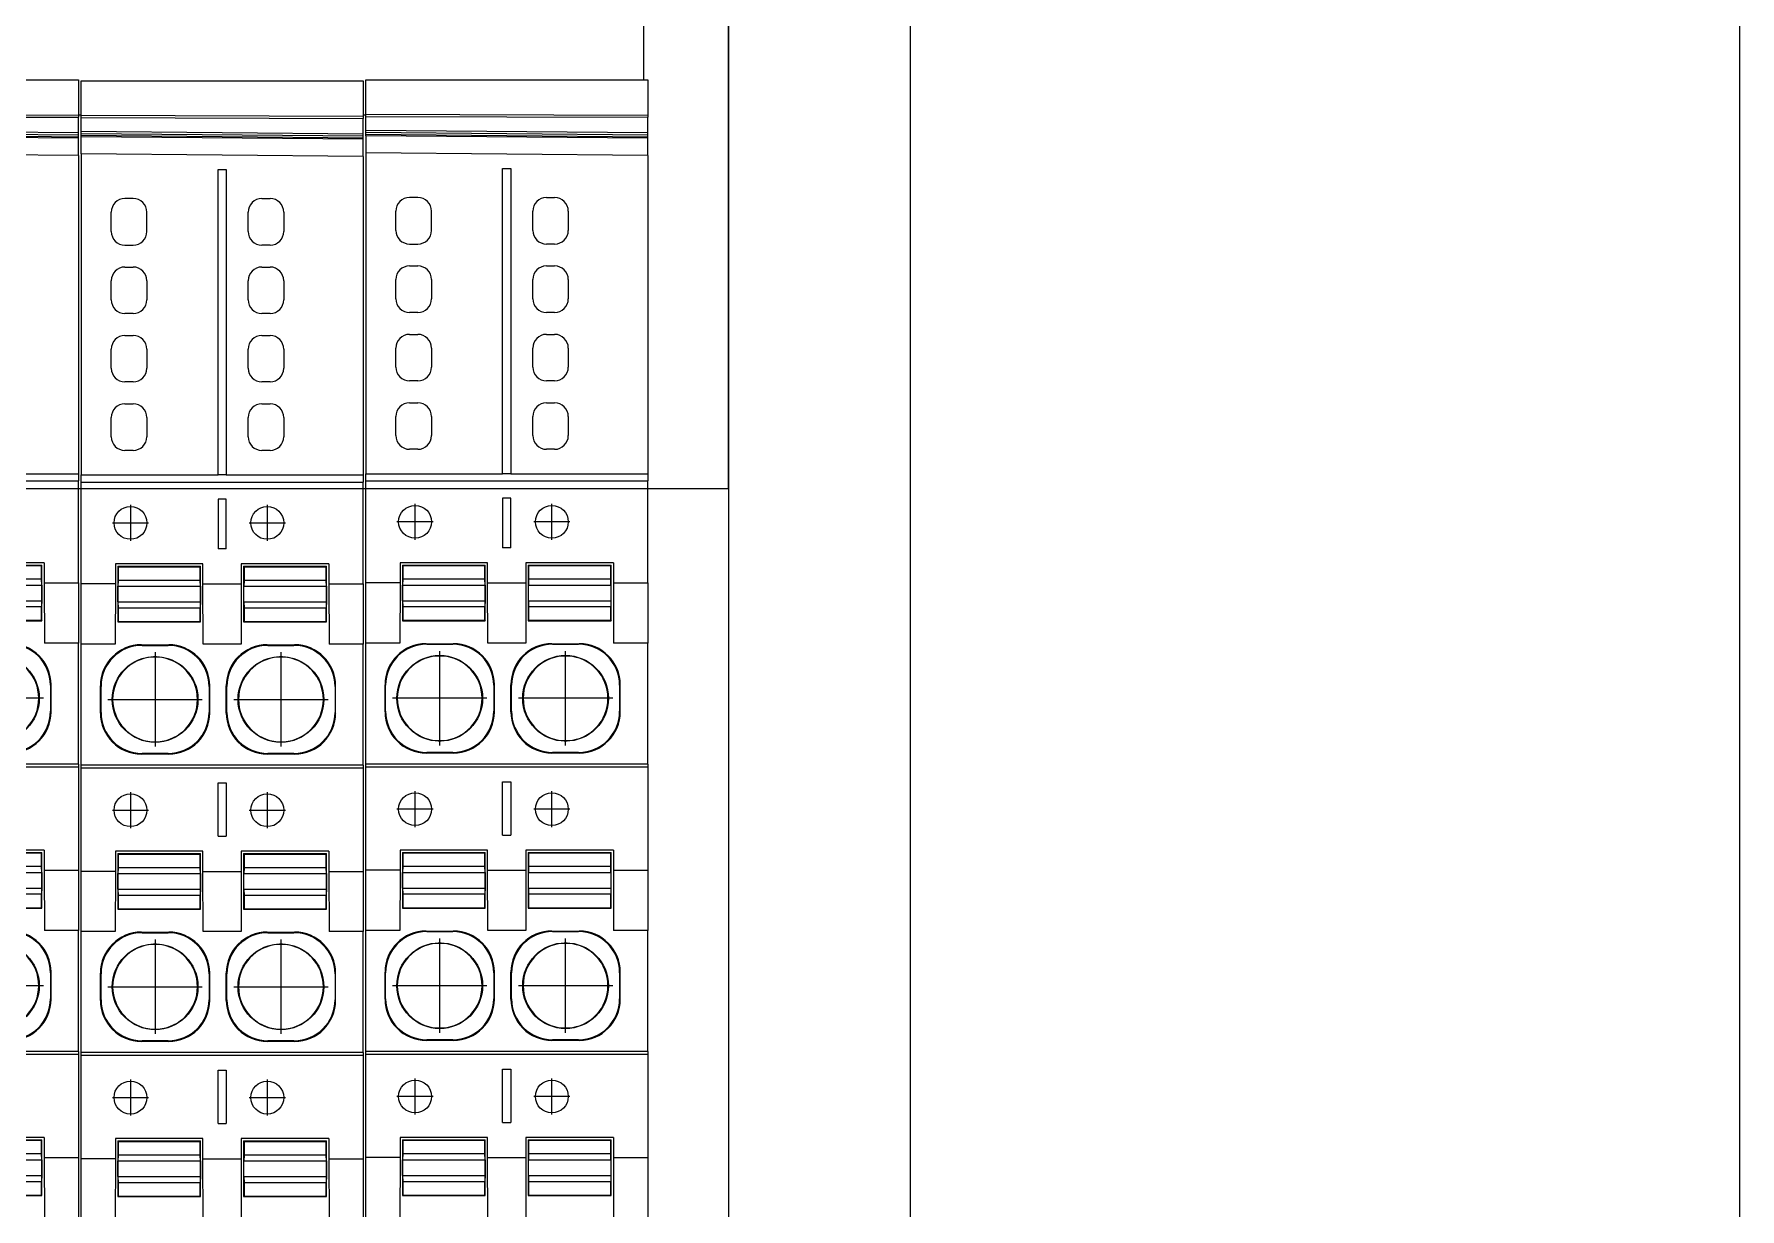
# Model space of a CAD drawing. Extents: x -2333 to 4564, y -5034 to 5704.
# Drawn here: x 3651.5 to 3873.6, y 2115.7 to 2268.6 of the extents above; entities that cross this region are included whole.
import ezdxf

# ---------------------------------------------------------------- set-up
doc = ezdxf.new("R2010")
doc.units = 0
doc.header["$LTSCALE"] = 10
doc.header["$MEASUREMENT"] = 0
doc.linetypes.add('DOT_CENTER', pattern=[14, 12, -1, 0, -1])
doc.layers.get('0').update_dxf_attribs({"linetype": 'CONTINUOUS'})
doc.layers.add('1', color=7, linetype='CONTINUOUS')
doc.layers.add('LEG', color=7, linetype='CONTINUOUS')

# ---------------------------------------------------------------- blocks, each defined once
blk = doc.blocks.new('FIBO-F-1KF__15', base_point=(-334.493, 151.883))
at = {"color": 7, "linetype": 'Continuous'}
for p, q in [((-333.934, 205.483), (-212.653, 205.483)), ((-279.107, 202.383), (-268.79, 202.383)), ((-267.493, 192.233), (-267.493, 192.133)), ((-267.493, 181.833), (-267.493, 181.733))]:
    blk.add_line(p, q, dxfattribs=at)
blk = doc.blocks.new('FIBO-P-SP-TWIN-____3__14', base_point=(-268.79, 192.233))
at = {"color": 7, "linetype": 'Continuous'}
for p, q in [((-268.79, 192.233), (-268.79, 202.533)), ((-268.79, 202.533), (-267.496, 202.533)), ((-267.532, 192.233), (-267.496, 202.533)), ((-267.496, 202.533), (-267.42, 202.533)), ((-266.849, 202.533), (-267.42, 202.533)), ((-266.849, 202.533), (-266.939, 192.233)), ((-266.782, 202.533), (-266.849, 202.533)), ((-266.701, 202.533), (-266.791, 192.233)), ((-266.701, 202.533), (-266.782, 202.533)), ((-266.659, 202.533), (-266.701, 202.533)), ((-266.029, 202.533), (-266.659, 202.533)), ((-266.029, 202.533), (-266.119, 192.233)), ((-266.029, 202.533), (-254.39, 202.533)), ((-254.39, 202.533), (-254.132, 202.533)), ((-254.39, 197.533), (-254.39, 202.533)), ((-250.407, 202.533), (-254.132, 202.533)), ((-254.132, 192.233), (-254.132, 202.533)), ((-250.407, 202.533), (-248.209, 202.533)), ((-250.407, 201.283), (-250.407, 202.533)), ((-243.79, 202.533), (-248.209, 202.533)), ((-248.209, 202.533), (-248.209, 201.29)), ((-243.79, 202.533), (-243.691, 202.533)), ((-243.79, 202.533), (-243.79, 192.233)), ((-243.691, 202.533), (-239.907, 202.533)), ((-243.691, 192.233), (-243.691, 202.533)), ((-239.907, 202.533), (-237.709, 202.533)), ((-239.907, 201.283), (-239.907, 202.533)), ((-237.709, 202.533), (-237.709, 201.29)), ((-233.29, 202.533), (-237.709, 202.533)), ((-233.29, 202.533), (-233.191, 202.533)), ((-233.29, 202.533), (-233.29, 192.233)), ((-233.191, 202.533), (-229.407, 202.533)), ((-233.191, 192.233), (-233.191, 202.533)), ((-229.407, 202.533), (-227.209, 202.533)), ((-229.407, 201.283), (-229.407, 202.533)), ((-245.692, 201.531), (-246.687, 201.531)), ((-246.665, 201.508), (-245.715, 201.508)), ((-235.192, 201.531), (-236.187, 201.531)), ((-236.165, 201.508), (-235.215, 201.508)), ((-251.14, 201.283), (-251.14, 198.083)), ((-251.14, 201.283), (-250.407, 201.283)), ((-251.04, 201.183), (-251.054, 201.198)), ((-251.054, 198.169), (-251.054, 201.198)), ((-249.025, 201.198), (-251.054, 201.198)), ((-251.04, 198.183), (-251.04, 201.183)), ((-250.54, 201.183), (-251.04, 201.183)), ((-250.327, 201.192), (-250.54, 201.183)), ((-250.54, 201.183), (-250.54, 198.183)), ((-250.407, 201.283), (-248.209, 201.29)), ((-250.327, 198.174), (-250.327, 201.192)), ((-250.327, 201.192), (-249.752, 201.192)), ((-249.752, 198.174), (-249.752, 201.192)), ((-249.752, 201.192), (-249.54, 201.183)), ((-249.54, 198.183), (-249.54, 201.183)), ((-249.04, 201.183), (-249.54, 201.183)), ((-249.04, 201.183), (-249.025, 201.198)), ((-249.04, 198.183), (-249.04, 201.183)), ((-249.025, 198.169), (-249.025, 201.198)), ((-240.64, 201.283), (-239.907, 201.283)), ((-240.64, 201.283), (-240.64, 198.083)), ((-238.525, 201.198), (-240.554, 201.198)), ((-240.554, 198.169), (-240.554, 201.198)), ((-240.54, 201.183), (-240.554, 201.198)), ((-240.54, 198.183), (-240.54, 201.183)), ((-240.04, 201.183), (-240.54, 201.183)), ((-239.827, 201.192), (-240.04, 201.183)), ((-240.04, 201.183), (-240.04, 198.183)), ((-239.907, 201.283), (-237.709, 201.29)), ((-239.827, 198.174), (-239.827, 201.192)), ((-239.827, 201.192), (-239.252, 201.192)), ((-239.252, 198.174), (-239.252, 201.192)), ((-239.252, 201.192), (-239.04, 201.183)), ((-239.04, 198.183), (-239.04, 201.183)), ((-238.54, 201.183), (-239.04, 201.183)), ((-238.54, 201.183), (-238.525, 201.198)), ((-238.54, 198.183), (-238.54, 201.183)), ((-238.525, 198.169), (-238.525, 201.198)), ((-230.14, 201.283), (-229.407, 201.283)), ((-230.14, 201.283), (-230.14, 198.083)), ((-230.054, 198.169), (-230.054, 201.198)), ((-228.025, 201.198), (-230.054, 201.198)), ((-230.04, 201.183), (-230.054, 201.198)), ((-230.04, 198.183), (-230.04, 201.183)), ((-229.54, 201.183), (-230.04, 201.183)), ((-229.327, 201.192), (-229.54, 201.183)), ((-229.54, 201.183), (-229.54, 198.183)), ((-229.407, 201.283), (-227.209, 201.29)), ((-229.327, 198.174), (-229.327, 201.192)), ((-229.327, 201.192), (-228.752, 201.192)), ((-228.752, 201.192), (-228.54, 201.183)), ((-228.752, 198.174), (-228.752, 201.192)), ((-228.54, 198.183), (-228.54, 201.183)), ((-228.04, 201.183), (-228.54, 201.183)), ((-228.04, 201.183), (-228.025, 201.198)), ((-228.04, 198.183), (-228.04, 201.183)), ((-228.025, 198.169), (-228.025, 201.198)), ((-263.99, 199.633), (-263.29, 199.633)), ((-261.49, 199.633), (-260.79, 199.633)), ((-258.99, 199.633), (-258.29, 199.633)), ((-256.49, 199.633), (-255.79, 199.633)), ((-248.187, 199.035), (-248.187, 200.031)), ((-248.165, 199.058), (-248.165, 200.008)), ((-247.736, 199.643), (-247.736, 199.423)), ((-244.644, 199.423), (-244.644, 199.643)), ((-244.215, 200.008), (-244.215, 199.058)), ((-244.192, 200.031), (-244.192, 199.035)), ((-237.687, 199.035), (-237.687, 200.031)), ((-237.665, 199.058), (-237.665, 200.008)), ((-237.236, 199.643), (-237.236, 199.423)), ((-234.144, 199.423), (-234.144, 199.643)), ((-233.715, 200.008), (-233.715, 199.058)), ((-233.692, 200.031), (-233.692, 199.035)), ((-264.49, 198.833), (-264.49, 199.133)), ((-262.79, 199.133), (-262.79, 198.833)), ((-261.99, 198.833), (-261.99, 199.133)), ((-260.29, 199.133), (-260.29, 198.833)), ((-259.49, 198.833), (-259.49, 199.133)), ((-257.79, 199.133), (-257.79, 198.833)), ((-256.99, 198.833), (-256.99, 199.133)), ((-255.29, 199.133), (-255.29, 198.833)), ((-263.29, 198.333), (-263.99, 198.333)), ((-260.79, 198.333), (-261.49, 198.333)), ((-258.29, 198.333), (-258.99, 198.333)), ((-255.79, 198.333), (-256.49, 198.333)), ((-251.14, 198.083), (-250.407, 198.083)), ((-251.054, 198.169), (-251.04, 198.183)), ((-251.054, 198.169), (-249.025, 198.169)), ((-251.04, 198.183), (-250.54, 198.183)), ((-250.54, 198.183), (-250.327, 198.174)), ((-250.407, 196.683), (-250.407, 198.083)), ((-250.407, 198.083), (-248.209, 198.076)), ((-249.752, 198.174), (-250.327, 198.174)), ((-249.752, 198.174), (-249.54, 198.183)), ((-249.54, 198.183), (-249.04, 198.183)), ((-249.04, 198.183), (-249.025, 198.169)), ((-248.209, 198.076), (-248.209, 196.69)), ((-240.64, 198.083), (-239.907, 198.083)), ((-240.554, 198.169), (-240.54, 198.183)), ((-240.554, 198.169), (-238.525, 198.169)), ((-240.54, 198.183), (-240.04, 198.183)), ((-240.04, 198.183), (-239.827, 198.174)), ((-239.907, 196.683), (-239.907, 198.083)), ((-239.907, 198.083), (-237.709, 198.076)), ((-239.252, 198.174), (-239.827, 198.174)), ((-239.252, 198.174), (-239.04, 198.183)), ((-239.04, 198.183), (-238.54, 198.183)), ((-238.54, 198.183), (-238.525, 198.169)), ((-237.709, 198.076), (-237.709, 196.69)), ((-230.14, 198.083), (-229.407, 198.083)), ((-230.054, 198.169), (-230.04, 198.183)), ((-230.054, 198.169), (-228.025, 198.169)), ((-230.04, 198.183), (-229.54, 198.183)), ((-229.54, 198.183), (-229.327, 198.174)), ((-229.407, 196.683), (-229.407, 198.083)), ((-229.407, 198.083), (-227.209, 198.076)), ((-228.752, 198.174), (-229.327, 198.174)), ((-228.752, 198.174), (-228.54, 198.183)), ((-228.54, 198.183), (-228.04, 198.183)), ((-228.04, 198.183), (-228.025, 198.169)), ((-265.547, 197.233), (-265.547, 197.533)), ((-265.547, 197.533), (-254.39, 197.533)), ((-254.39, 197.233), (-265.547, 197.233)), ((-254.39, 197.533), (-254.39, 197.233)), ((-254.39, 192.233), (-254.39, 197.233)), ((-253.51, 197.533), (-253.51, 197.233)), ((-251.69, 197.533), (-253.51, 197.533)), ((-253.51, 197.233), (-251.69, 197.233)), ((-251.69, 197.533), (-251.69, 197.233)), ((-245.692, 197.535), (-246.687, 197.535)), ((-245.715, 197.558), (-246.665, 197.558)), ((-243.14, 197.233), (-243.14, 197.533)), ((-243.14, 197.533), (-241.19, 197.533)), ((-241.19, 197.233), (-243.14, 197.233)), ((-241.19, 197.233), (-241.19, 197.533)), ((-235.192, 197.535), (-236.187, 197.535)), ((-235.215, 197.558), (-236.165, 197.558)), ((-232.64, 197.533), (-230.69, 197.533)), ((-232.64, 197.233), (-232.64, 197.533)), ((-230.69, 197.233), (-232.64, 197.233)), ((-230.69, 197.233), (-230.69, 197.533)), ((-250.407, 196.683), (-251.14, 196.683)), ((-251.14, 196.683), (-251.14, 193.483)), ((-249.025, 196.598), (-251.054, 196.598)), ((-251.04, 196.583), (-251.054, 196.598)), ((-251.054, 193.569), (-251.054, 196.598)), ((-250.54, 196.583), (-251.04, 196.583)), ((-251.04, 193.583), (-251.04, 196.583)), ((-250.327, 196.592), (-250.54, 196.583)), ((-250.54, 196.583), (-250.54, 193.583)), ((-248.209, 196.69), (-250.407, 196.683)), ((-250.327, 193.574), (-250.327, 196.592)), ((-250.327, 196.592), (-249.752, 196.592)), ((-249.752, 193.574), (-249.752, 196.592)), ((-249.752, 196.592), (-249.54, 196.583)), ((-249.54, 193.583), (-249.54, 196.583)), ((-249.04, 196.583), (-249.54, 196.583)), ((-249.04, 196.583), (-249.025, 196.598)), ((-249.04, 193.583), (-249.04, 196.583)), ((-249.025, 193.569), (-249.025, 196.598)), ((-245.692, 196.931), (-246.687, 196.931)), ((-246.665, 196.908), (-245.715, 196.908)), ((-239.907, 196.683), (-240.64, 196.683)), ((-240.64, 196.683), (-240.64, 193.483)), ((-240.554, 193.569), (-240.554, 196.598)), ((-240.54, 196.583), (-240.554, 196.598)), ((-238.525, 196.598), (-240.554, 196.598)), ((-240.04, 196.583), (-240.54, 196.583)), ((-240.54, 193.583), (-240.54, 196.583)), ((-239.827, 196.592), (-240.04, 196.583)), ((-240.04, 196.583), (-240.04, 193.583)), ((-237.709, 196.69), (-239.907, 196.683)), ((-239.827, 196.592), (-239.252, 196.592)), ((-239.827, 193.574), (-239.827, 196.592)), ((-239.252, 196.592), (-239.04, 196.583)), ((-239.252, 193.574), (-239.252, 196.592)), ((-239.04, 193.583), (-239.04, 196.583)), ((-238.54, 196.583), (-239.04, 196.583)), ((-238.54, 196.583), (-238.525, 196.598)), ((-238.54, 193.583), (-238.54, 196.583)), ((-238.525, 193.569), (-238.525, 196.598)), ((-235.192, 196.931), (-236.187, 196.931)), ((-236.165, 196.908), (-235.215, 196.908)), ((-229.407, 196.683), (-230.14, 196.683)), ((-230.14, 196.683), (-230.14, 193.483)), ((-230.054, 193.569), (-230.054, 196.598)), ((-230.04, 196.583), (-230.054, 196.598)), ((-228.025, 196.598), (-230.054, 196.598)), ((-229.54, 196.583), (-230.04, 196.583)), ((-230.04, 193.583), (-230.04, 196.583)), ((-229.327, 196.592), (-229.54, 196.583)), ((-229.54, 196.583), (-229.54, 193.583)), ((-227.209, 196.69), (-229.407, 196.683)), ((-229.327, 193.574), (-229.327, 196.592)), ((-229.327, 196.592), (-228.752, 196.592)), ((-228.752, 193.574), (-228.752, 196.592)), ((-228.752, 196.592), (-228.54, 196.583)), ((-228.54, 193.583), (-228.54, 196.583)), ((-228.04, 196.583), (-228.54, 196.583)), ((-228.04, 196.583), (-228.025, 196.598)), ((-228.04, 193.583), (-228.04, 196.583)), ((-228.025, 193.569), (-228.025, 196.598)), ((-248.187, 194.435), (-248.187, 195.431)), ((-248.165, 194.458), (-248.165, 195.408)), ((-244.215, 195.408), (-244.215, 194.458)), ((-244.192, 195.431), (-244.192, 194.435)), ((-237.687, 194.435), (-237.687, 195.431)), ((-237.665, 194.458), (-237.665, 195.408)), ((-233.715, 195.408), (-233.715, 194.458)), ((-233.692, 195.431), (-233.692, 194.435)), ((-263.29, 194.633), (-263.99, 194.633)), ((-261.49, 194.633), (-260.79, 194.633)), ((-258.99, 194.633), (-258.29, 194.633)), ((-256.49, 194.633), (-255.79, 194.633)), ((-247.736, 195.043), (-247.736, 194.823)), ((-244.644, 194.823), (-244.644, 195.043)), ((-237.236, 195.043), (-237.236, 194.823)), ((-234.144, 194.823), (-234.144, 195.043)), ((-264.49, 194.133), (-264.49, 193.833)), ((-262.79, 193.833), (-262.79, 194.133)), ((-261.99, 193.833), (-261.99, 194.133)), ((-260.29, 194.133), (-260.29, 193.833)), ((-259.49, 193.833), (-259.49, 194.133)), ((-257.79, 194.133), (-257.79, 193.833)), ((-256.99, 193.833), (-256.99, 194.133)), ((-255.29, 194.133), (-255.29, 193.833)), ((-263.29, 193.333), (-263.99, 193.333)), ((-260.79, 193.333), (-261.49, 193.333)), ((-258.29, 193.333), (-258.99, 193.333)), ((-255.79, 193.333), (-256.49, 193.333)), ((-251.14, 193.483), (-250.407, 193.483)), ((-251.054, 193.569), (-251.04, 193.583)), ((-251.054, 193.569), (-249.025, 193.569)), ((-251.04, 193.583), (-250.54, 193.583)), ((-250.54, 193.583), (-250.327, 193.574)), ((-250.407, 193.483), (-248.209, 193.476)), ((-250.407, 193.483), (-250.407, 192.233)), ((-249.752, 193.574), (-250.327, 193.574)), ((-249.752, 193.574), (-249.54, 193.583)), ((-249.54, 193.583), (-249.04, 193.583)), ((-249.04, 193.583), (-249.025, 193.569)), ((-248.209, 193.476), (-248.209, 192.233)), ((-240.64, 193.483), (-239.907, 193.483)), ((-240.554, 193.569), (-240.54, 193.583)), ((-240.554, 193.569), (-238.525, 193.569)), ((-240.54, 193.583), (-240.04, 193.583)), ((-240.04, 193.583), (-239.827, 193.574)), ((-239.907, 193.483), (-239.907, 192.233)), ((-239.907, 193.483), (-237.709, 193.476)), ((-239.252, 193.574), (-239.827, 193.574)), ((-239.252, 193.574), (-239.04, 193.583)), ((-239.04, 193.583), (-238.54, 193.583)), ((-238.54, 193.583), (-238.525, 193.569)), ((-237.709, 193.476), (-237.709, 192.233)), ((-230.14, 193.483), (-229.407, 193.483)), ((-230.054, 193.569), (-230.04, 193.583)), ((-230.054, 193.569), (-228.025, 193.569)), ((-230.04, 193.583), (-229.54, 193.583)), ((-229.54, 193.583), (-229.327, 193.574)), ((-229.407, 193.483), (-229.407, 192.233)), ((-229.407, 193.483), (-227.209, 193.476)), ((-228.752, 193.574), (-229.327, 193.574)), ((-228.752, 193.574), (-228.54, 193.583)), ((-228.54, 193.583), (-228.04, 193.583)), ((-228.04, 193.583), (-228.025, 193.569)), ((-245.692, 192.935), (-246.687, 192.935)), ((-245.715, 192.958), (-246.665, 192.958)), ((-235.192, 192.935), (-236.187, 192.935)), ((-235.215, 192.958), (-236.165, 192.958)), ((-267.532, 192.233), (-268.79, 192.233)), ((-267.455, 192.233), (-267.532, 192.233)), ((-266.939, 192.233), (-267.455, 192.233)), ((-266.872, 192.233), (-266.939, 192.233)), ((-266.791, 192.233), (-266.872, 192.233)), ((-266.749, 192.233), (-266.791, 192.233)), ((-266.749, 192.233), (-266.119, 192.233)), ((-266.119, 192.233), (-254.39, 192.233)), ((-254.132, 192.233), (-254.39, 192.233)), ((-250.407, 192.233), (-254.132, 192.233)), ((-248.209, 192.233), (-250.407, 192.233)), ((-243.79, 192.233), (-248.209, 192.233)), ((-243.691, 192.233), (-243.79, 192.233)), ((-239.907, 192.233), (-243.691, 192.233)), ((-237.709, 192.233), (-239.907, 192.233)), ((-233.29, 192.233), (-237.709, 192.233)), ((-233.191, 192.233), (-233.29, 192.233)), ((-229.407, 192.233), (-233.191, 192.233)), ((-227.209, 192.233), (-229.407, 192.233))]:
    blk.add_line(p, q, dxfattribs=at)
at = {"color": 2, "linetype": 'Continuous'}
for p, q in [((-267.455, 192.233), (-267.42, 202.533)), ((-266.872, 192.233), (-266.782, 202.533)), ((-266.659, 202.533), (-266.749, 192.233)), ((-246.665, 201.508), (-246.687, 201.531)), ((-245.715, 201.508), (-245.692, 201.531)), ((-236.165, 201.508), (-236.187, 201.531)), ((-235.192, 201.531), (-235.215, 201.508)), ((-248.165, 200.008), (-248.187, 200.031)), ((-244.215, 200.008), (-244.192, 200.031)), ((-237.665, 200.008), (-237.687, 200.031)), ((-233.692, 200.031), (-233.715, 200.008)), ((-248.165, 199.058), (-248.187, 199.035)), ((-244.215, 199.058), (-244.192, 199.035)), ((-237.665, 199.058), (-237.687, 199.035)), ((-233.715, 199.058), (-233.692, 199.035)), ((-246.665, 197.558), (-246.687, 197.535)), ((-245.715, 197.558), (-245.692, 197.535)), ((-236.165, 197.558), (-236.187, 197.535)), ((-235.215, 197.558), (-235.192, 197.535)), ((-246.665, 196.908), (-246.687, 196.931)), ((-245.715, 196.908), (-245.692, 196.931)), ((-236.165, 196.908), (-236.187, 196.931)), ((-235.192, 196.931), (-235.215, 196.908)), ((-248.165, 195.408), (-248.187, 195.431)), ((-244.215, 195.408), (-244.192, 195.431)), ((-237.665, 195.408), (-237.687, 195.431)), ((-233.692, 195.431), (-233.715, 195.408)), ((-248.165, 194.458), (-248.187, 194.435)), ((-244.215, 194.458), (-244.192, 194.435)), ((-237.687, 194.435), (-237.665, 194.458)), ((-233.715, 194.458), (-233.692, 194.435)), ((-246.665, 192.958), (-246.687, 192.935)), ((-245.715, 192.958), (-245.692, 192.935)), ((-236.187, 192.935), (-236.165, 192.958)), ((-235.215, 192.958), (-235.192, 192.935))]:
    blk.add_line(p, q, dxfattribs=at)
at = {"color": 7, "linetype": 'Continuous'}
for centre, radius in [((-246.19, 199.533), 1.567), ((-235.69, 199.533), 1.567), ((-252.64, 199.033), 0.6), ((-242.14, 199.033), 0.6), ((-231.64, 199.033), 0.6), ((-246.19, 194.933), 1.567), ((-235.69, 194.933), 1.567), ((-252.64, 194.033), 0.6), ((-242.14, 194.033), 0.6), ((-231.64, 194.033), 0.6)]:
    blk.add_circle(centre, radius, dxfattribs=at)
for centre, radius, start, end in [((-246.687, 200.031), 1.5, 90, 180), ((-246.665, 200.008), 1.5, 90, 180), ((-245.715, 200.008), 1.5, 0, 90), ((-245.692, 200.031), 1.5, 0, 90), ((-236.187, 200.031), 1.5, 90, 180), ((-236.165, 200.008), 1.5, 90, 180), ((-235.215, 200.008), 1.5, 0, 90), ((-235.192, 200.031), 1.5, 0, 90), ((-246.19, 199.533), 1.55, 4.06936, 175.93064), ((-235.69, 199.533), 1.55, 4.06936, 175.93064), ((-263.99, 199.133), 0.5, 90, 180), ((-263.29, 199.133), 0.5, 0, 90), ((-261.49, 199.133), 0.5, 90, 180), ((-260.79, 199.133), 0.5, 0, 90), ((-258.99, 199.133), 0.5, 90, 180), ((-258.29, 199.133), 0.5, 0, 90), ((-256.49, 199.133), 0.5, 90, 180), ((-255.79, 199.133), 0.5, 0, 90), ((-246.218, 199.533), 1.522, 175.85454, 184.14546), ((-246.161, 199.533), 1.522, 355.85454, 4.14546), ((-235.718, 199.533), 1.522, 175.85454, 184.14546), ((-235.661, 199.533), 1.522, 355.85454, 4.14546), ((-263.99, 198.833), 0.5, 180, 270), ((-263.29, 198.833), 0.5, 270, 0), ((-261.49, 198.833), 0.5, 180, 270), ((-260.79, 198.833), 0.5, 270, 0), ((-258.99, 198.833), 0.5, 180, 270), ((-258.29, 198.833), 0.5, 270, 0), ((-256.49, 198.833), 0.5, 180, 270), ((-255.79, 198.833), 0.5, 270, 0), ((-246.687, 199.035), 1.5, 180, 270), ((-246.665, 199.058), 1.5, 180, 270), ((-246.19, 199.533), 1.55, 184.06936, 355.93064), ((-245.715, 199.058), 1.5, 270, 0), ((-245.692, 199.035), 1.5, 270, 0), ((-236.187, 199.035), 1.5, 180, 270), ((-236.165, 199.058), 1.5, 180, 270), ((-235.69, 199.533), 1.55, 184.06936, 355.93064), ((-235.215, 199.058), 1.5, 270, 0), ((-235.192, 199.035), 1.5, 270, 0), ((-246.687, 195.431), 1.5, 90, 180), ((-246.665, 195.408), 1.5, 90, 180), ((-246.19, 194.933), 1.55, 4.06936, 175.93064), ((-245.715, 195.408), 1.5, 0, 90), ((-245.692, 195.431), 1.5, 0, 90), ((-236.187, 195.431), 1.5, 90, 180), ((-236.165, 195.408), 1.5, 90, 180), ((-235.69, 194.933), 1.55, 4.06936, 175.93064), ((-235.215, 195.408), 1.5, 0, 90), ((-235.192, 195.431), 1.5, 0, 90), ((-263.99, 194.133), 0.5, 90, 180), ((-263.29, 194.133), 0.5, 0, 90), ((-261.49, 194.133), 0.5, 90, 180), ((-260.79, 194.133), 0.5, 0, 90), ((-258.99, 194.133), 0.5, 90, 180), ((-258.29, 194.133), 0.5, 0, 90), ((-256.49, 194.133), 0.5, 90, 180), ((-255.79, 194.133), 0.5, 0, 90), ((-246.218, 194.933), 1.522, 175.85454, 184.14546), ((-246.19, 194.933), 1.55, 184.06936, 355.93064), ((-246.161, 194.933), 1.522, 355.85454, 4.14546), ((-235.718, 194.933), 1.522, 175.85454, 184.14546), ((-235.69, 194.933), 1.55, 184.06936, 355.93064), ((-235.661, 194.933), 1.522, 355.85454, 4.14546), ((-246.687, 194.435), 1.5, 180, 270), ((-246.665, 194.458), 1.5, 180, 270), ((-245.715, 194.458), 1.5, 270, 0), ((-245.692, 194.435), 1.5, 270, 0), ((-236.187, 194.435), 1.5, 180, 270), ((-236.165, 194.458), 1.5, 180, 270), ((-235.215, 194.458), 1.5, 270, 0), ((-235.192, 194.435), 1.5, 270, 0), ((-263.99, 193.833), 0.5, 180, 270), ((-263.29, 193.833), 0.5, 270, 0), ((-261.49, 193.833), 0.5, 180, 270), ((-260.79, 193.833), 0.5, 270, 0), ((-258.99, 193.833), 0.5, 180, 270), ((-258.29, 193.833), 0.5, 270, 0), ((-256.49, 193.833), 0.5, 180, 270), ((-255.79, 193.833), 0.5, 270, 0)]:
    blk.add_arc(centre, radius, start, end, dxfattribs=at)
at = {"layer": '1', "color": 2, "linetype": 'DOT_CENTER'}
for p, q in [((-246.19, 201.257), (-246.19, 197.809)), ((-235.69, 201.257), (-235.69, 197.809)), ((-252.64, 199.693), (-252.64, 198.373)), ((-244.466, 199.533), (-247.913, 199.533)), ((-242.14, 199.693), (-242.14, 198.373)), ((-233.966, 199.533), (-237.413, 199.533)), ((-231.64, 199.693), (-231.64, 198.373)), ((-251.98, 199.033), (-253.3, 199.033)), ((-241.48, 199.033), (-242.8, 199.033)), ((-230.98, 199.033), (-232.3, 199.033)), ((-246.19, 196.657), (-246.19, 193.209)), ((-235.69, 196.657), (-235.69, 193.209)), ((-252.64, 194.693), (-252.64, 193.373)), ((-244.466, 194.933), (-247.913, 194.933)), ((-242.14, 194.693), (-242.14, 193.373)), ((-233.966, 194.933), (-237.413, 194.933)), ((-231.64, 194.693), (-231.64, 193.373)), ((-251.98, 194.033), (-253.3, 194.033)), ((-241.48, 194.033), (-242.8, 194.033)), ((-230.98, 194.033), (-232.3, 194.033))]:
    blk.add_line(p, q, dxfattribs=at)
blk = doc.blocks.new('FIBO-P-SP-TWIN-____2__13', base_point=(87.283, 1619.943))
at = {"color": 7, "linetype": 'Continuous'}
for p, q in [((106.172, 1630.243), (108.37, 1630.243)), ((108.37, 1630.243), (112.155, 1630.243)), ((108.37, 1628.993), (108.37, 1630.243)), ((112.155, 1630.243), (112.155, 1619.943)), ((112.155, 1630.243), (112.253, 1630.243)), ((112.253, 1619.943), (112.253, 1630.243)), ((112.253, 1630.243), (116.672, 1630.243)), ((116.672, 1630.243), (118.87, 1630.243)), ((116.672, 1629), (116.672, 1630.243)), ((118.87, 1630.243), (122.655, 1630.243)), ((118.87, 1628.993), (118.87, 1630.243)), ((122.655, 1630.243), (122.753, 1630.243)), ((122.655, 1630.243), (122.655, 1619.943)), ((122.753, 1619.943), (122.753, 1630.243)), ((122.753, 1630.243), (127.172, 1630.243)), ((127.172, 1629), (127.172, 1630.243)), ((127.172, 1630.243), (129.37, 1630.243)), ((129.37, 1630.243), (133.096, 1630.243)), ((129.37, 1628.993), (129.37, 1630.243)), ((133.096, 1630.243), (133.353, 1630.243)), ((133.096, 1630.243), (133.096, 1619.943)), ((145.083, 1630.243), (133.353, 1630.243)), ((133.353, 1630.243), (133.353, 1625.243)), ((144.993, 1619.943), (145.083, 1630.243)), ((145.083, 1630.243), (145.713, 1630.243)), ((145.665, 1619.943), (145.754, 1630.243)), ((145.713, 1630.243), (145.754, 1630.243)), ((145.754, 1630.243), (145.836, 1630.243)), ((145.813, 1619.943), (145.903, 1630.243)), ((145.836, 1630.243), (145.903, 1630.243)), ((145.903, 1630.243), (146.419, 1630.243)), ((146.419, 1630.243), (146.496, 1630.243)), ((146.496, 1630.243), (146.46, 1619.943)), ((146.496, 1630.243), (147.753, 1630.243)), ((147.753, 1630.243), (147.753, 1619.943)), ((114.156, 1629.541), (115.151, 1629.541)), ((114.178, 1629.518), (115.128, 1629.518)), ((124.656, 1629.541), (125.651, 1629.541)), ((124.678, 1629.518), (125.628, 1629.518)), ((108.37, 1628.993), (106.172, 1629)), ((106.989, 1628.908), (106.989, 1625.879)), ((109.018, 1628.908), (106.989, 1628.908)), ((107.003, 1628.893), (106.989, 1628.908)), ((107.503, 1628.893), (107.003, 1628.893)), ((107.003, 1628.893), (107.003, 1625.893)), ((107.716, 1628.902), (107.503, 1628.893)), ((107.503, 1628.893), (107.503, 1625.893)), ((107.716, 1628.902), (108.291, 1628.902)), ((107.716, 1628.902), (107.716, 1625.885)), ((108.503, 1628.893), (108.291, 1628.902)), ((108.291, 1628.902), (108.291, 1625.885)), ((109.103, 1628.993), (108.37, 1628.993)), ((108.503, 1625.893), (108.503, 1628.893)), ((109.003, 1628.893), (108.503, 1628.893)), ((109.018, 1628.908), (109.003, 1628.893)), ((109.003, 1628.893), (109.003, 1625.893)), ((109.018, 1628.908), (109.018, 1625.879)), ((109.103, 1625.793), (109.103, 1628.993)), ((118.87, 1628.993), (116.672, 1629)), ((119.518, 1628.908), (117.489, 1628.908)), ((117.503, 1628.893), (117.489, 1628.908)), ((117.489, 1628.908), (117.489, 1625.879)), ((117.503, 1628.893), (117.503, 1625.893)), ((118.003, 1628.893), (117.503, 1628.893)), ((118.216, 1628.902), (118.003, 1628.893)), ((118.003, 1628.893), (118.003, 1625.893)), ((118.216, 1628.902), (118.216, 1625.885)), ((118.216, 1628.902), (118.791, 1628.902)), ((119.003, 1628.893), (118.791, 1628.902)), ((118.791, 1628.902), (118.791, 1625.885)), ((119.603, 1628.993), (118.87, 1628.993)), ((119.503, 1628.893), (119.003, 1628.893)), ((119.003, 1625.893), (119.003, 1628.893)), ((119.518, 1628.908), (119.503, 1628.893)), ((119.503, 1628.893), (119.503, 1625.893)), ((119.518, 1628.908), (119.518, 1625.879)), ((119.603, 1625.793), (119.603, 1628.993)), ((129.37, 1628.993), (127.172, 1629)), ((130.018, 1628.908), (127.989, 1628.908)), ((128.003, 1628.893), (127.989, 1628.908)), ((127.989, 1628.908), (127.989, 1625.879)), ((128.003, 1628.893), (128.003, 1625.893)), ((128.503, 1628.893), (128.003, 1628.893)), ((128.716, 1628.902), (128.503, 1628.893)), ((128.503, 1628.893), (128.503, 1625.893)), ((128.716, 1628.902), (128.716, 1625.885)), ((128.716, 1628.902), (129.291, 1628.902)), ((129.291, 1628.902), (129.291, 1625.885)), ((129.503, 1628.893), (129.291, 1628.902)), ((130.103, 1628.993), (129.37, 1628.993)), ((130.003, 1628.893), (129.503, 1628.893)), ((129.503, 1625.893), (129.503, 1628.893)), ((130.018, 1628.908), (130.003, 1628.893)), ((130.003, 1628.893), (130.003, 1625.893)), ((130.018, 1628.908), (130.018, 1625.879)), ((130.103, 1625.793), (130.103, 1628.993)), ((134.753, 1629.143), (135.453, 1629.143)), ((137.253, 1629.143), (137.953, 1629.143)), ((139.753, 1629.143), (140.453, 1629.143)), ((142.253, 1629.143), (142.953, 1629.143)), ((134.253, 1628.343), (134.253, 1628.643)), ((135.953, 1628.643), (135.953, 1628.343)), ((136.753, 1628.343), (136.753, 1628.643)), ((138.453, 1628.643), (138.453, 1628.343)), ((139.253, 1628.343), (139.253, 1628.643)), ((140.953, 1628.643), (140.953, 1628.343)), ((141.753, 1628.643), (141.753, 1628.343)), ((143.453, 1628.343), (143.453, 1628.643)), ((112.656, 1627.045), (112.656, 1628.041)), ((112.678, 1627.068), (112.678, 1628.018)), ((113.107, 1627.653), (113.107, 1627.433)), ((116.199, 1627.433), (116.199, 1627.653)), ((116.628, 1628.018), (116.628, 1627.068)), ((116.651, 1628.041), (116.651, 1627.045)), ((123.156, 1627.045), (123.156, 1628.041)), ((123.178, 1627.068), (123.178, 1628.018)), ((123.607, 1627.653), (123.607, 1627.433)), ((126.699, 1627.433), (126.699, 1627.653)), ((127.128, 1628.018), (127.128, 1627.068)), ((127.151, 1628.041), (127.151, 1627.045)), ((135.453, 1627.843), (134.753, 1627.843)), ((137.953, 1627.843), (137.253, 1627.843)), ((140.453, 1627.843), (139.753, 1627.843)), ((142.253, 1627.843), (142.953, 1627.843)), ((106.172, 1625.786), (108.37, 1625.793)), ((107.003, 1625.893), (106.989, 1625.879)), ((106.989, 1625.879), (109.018, 1625.879)), ((107.003, 1625.893), (107.503, 1625.893)), ((107.716, 1625.885), (107.503, 1625.893)), ((108.291, 1625.885), (107.716, 1625.885)), ((108.291, 1625.885), (108.503, 1625.893)), ((108.37, 1625.793), (109.103, 1625.793)), ((108.37, 1625.793), (108.37, 1624.393)), ((108.503, 1625.893), (109.003, 1625.893)), ((109.003, 1625.893), (109.018, 1625.879)), ((115.128, 1625.568), (114.178, 1625.568)), ((116.672, 1625.786), (118.87, 1625.793)), ((116.672, 1624.4), (116.672, 1625.786)), ((117.503, 1625.893), (117.489, 1625.879)), ((117.489, 1625.879), (119.518, 1625.879)), ((117.503, 1625.893), (118.003, 1625.893)), ((118.216, 1625.885), (118.003, 1625.893)), ((118.791, 1625.885), (118.216, 1625.885)), ((118.791, 1625.885), (119.003, 1625.893)), ((118.87, 1625.793), (119.603, 1625.793)), ((118.87, 1625.793), (118.87, 1624.393)), ((119.003, 1625.893), (119.503, 1625.893)), ((119.503, 1625.893), (119.518, 1625.879)), ((125.628, 1625.568), (124.678, 1625.568)), ((127.172, 1625.786), (129.37, 1625.793)), ((127.172, 1624.4), (127.172, 1625.786)), ((128.003, 1625.893), (127.989, 1625.879)), ((127.989, 1625.879), (130.018, 1625.879)), ((128.003, 1625.893), (128.503, 1625.893)), ((128.716, 1625.885), (128.503, 1625.893)), ((129.291, 1625.885), (128.716, 1625.885)), ((129.291, 1625.885), (129.503, 1625.893)), ((129.37, 1625.793), (129.37, 1624.393)), ((129.37, 1625.793), (130.103, 1625.793)), ((129.503, 1625.893), (130.003, 1625.893)), ((130.003, 1625.893), (130.018, 1625.879)), ((109.653, 1625.243), (111.603, 1625.243)), ((109.653, 1625.243), (109.653, 1624.943)), ((111.603, 1625.243), (111.603, 1624.943)), ((114.156, 1625.545), (115.151, 1625.545)), ((120.153, 1625.243), (122.103, 1625.243)), ((120.153, 1625.243), (120.153, 1624.943)), ((122.103, 1625.243), (122.103, 1624.943)), ((124.656, 1625.545), (125.651, 1625.545)), ((132.474, 1625.243), (130.653, 1625.243)), ((130.653, 1624.943), (130.653, 1625.243)), ((132.474, 1624.943), (132.474, 1625.243)), ((133.353, 1624.943), (133.353, 1625.243)), ((133.353, 1625.243), (144.511, 1625.243)), ((144.511, 1625.243), (144.511, 1624.943)), ((108.37, 1624.393), (106.172, 1624.4)), ((109.103, 1624.393), (108.37, 1624.393)), ((109.103, 1621.193), (109.103, 1624.393)), ((111.603, 1624.943), (109.653, 1624.943)), ((114.156, 1624.941), (115.151, 1624.941)), ((114.178, 1624.918), (115.128, 1624.918)), ((118.87, 1624.393), (116.672, 1624.4)), ((119.603, 1624.393), (118.87, 1624.393)), ((119.603, 1621.193), (119.603, 1624.393)), ((122.103, 1624.943), (120.153, 1624.943)), ((124.656, 1624.941), (125.651, 1624.941)), ((124.678, 1624.918), (125.628, 1624.918)), ((129.37, 1624.393), (127.172, 1624.4)), ((130.103, 1624.393), (129.37, 1624.393)), ((130.103, 1621.193), (130.103, 1624.393)), ((130.653, 1624.943), (132.474, 1624.943)), ((133.353, 1624.943), (133.353, 1619.943)), ((144.511, 1624.943), (133.353, 1624.943)), ((106.989, 1624.308), (106.989, 1621.279)), ((109.018, 1624.308), (106.989, 1624.308)), ((107.003, 1624.293), (106.989, 1624.308)), ((107.503, 1624.293), (107.003, 1624.293)), ((107.003, 1624.293), (107.003, 1621.293)), ((107.716, 1624.302), (107.503, 1624.293)), ((107.503, 1624.293), (107.503, 1621.293)), ((107.716, 1624.302), (108.291, 1624.302)), ((107.716, 1624.302), (107.716, 1621.285)), ((108.503, 1624.293), (108.291, 1624.302)), ((108.291, 1624.302), (108.291, 1621.285)), ((108.503, 1621.293), (108.503, 1624.293)), ((109.003, 1624.293), (108.503, 1624.293)), ((109.018, 1624.308), (109.003, 1624.293)), ((109.003, 1624.293), (109.003, 1621.293)), ((109.018, 1624.308), (109.018, 1621.279)), ((117.503, 1624.293), (117.489, 1624.308)), ((119.518, 1624.308), (117.489, 1624.308)), ((117.489, 1624.308), (117.489, 1621.279)), ((117.503, 1624.293), (117.503, 1621.293)), ((118.003, 1624.293), (117.503, 1624.293)), ((118.216, 1624.302), (118.003, 1624.293)), ((118.003, 1624.293), (118.003, 1621.293)), ((118.216, 1624.302), (118.216, 1621.285)), ((118.216, 1624.302), (118.791, 1624.302)), ((118.791, 1624.302), (118.791, 1621.285)), ((119.003, 1624.293), (118.791, 1624.302)), ((119.003, 1621.293), (119.003, 1624.293)), ((119.503, 1624.293), (119.003, 1624.293)), ((119.518, 1624.308), (119.503, 1624.293)), ((119.503, 1624.293), (119.503, 1621.293)), ((119.518, 1624.308), (119.518, 1621.279)), ((127.989, 1624.308), (127.989, 1621.279)), ((130.018, 1624.308), (127.989, 1624.308)), ((128.003, 1624.293), (127.989, 1624.308)), ((128.003, 1624.293), (128.003, 1621.293)), ((128.503, 1624.293), (128.003, 1624.293)), ((128.716, 1624.302), (128.503, 1624.293)), ((128.503, 1624.293), (128.503, 1621.293)), ((128.716, 1624.302), (129.291, 1624.302)), ((128.716, 1624.302), (128.716, 1621.285)), ((129.503, 1624.293), (129.291, 1624.302)), ((129.291, 1624.302), (129.291, 1621.285)), ((129.503, 1621.293), (129.503, 1624.293)), ((130.003, 1624.293), (129.503, 1624.293)), ((130.018, 1624.308), (130.003, 1624.293)), ((130.003, 1624.293), (130.003, 1621.293)), ((130.018, 1624.308), (130.018, 1621.279)), ((134.753, 1624.143), (135.453, 1624.143)), ((137.253, 1624.143), (137.953, 1624.143)), ((139.753, 1624.143), (140.453, 1624.143)), ((142.253, 1624.143), (142.953, 1624.143)), ((112.656, 1622.445), (112.656, 1623.441)), ((112.678, 1622.468), (112.678, 1623.418)), ((116.628, 1623.418), (116.628, 1622.468)), ((116.651, 1623.441), (116.651, 1622.445)), ((123.156, 1622.445), (123.156, 1623.441)), ((123.178, 1622.468), (123.178, 1623.418)), ((127.128, 1623.418), (127.128, 1622.468)), ((127.151, 1623.441), (127.151, 1622.445)), ((134.253, 1623.343), (134.253, 1623.643)), ((135.953, 1623.643), (135.953, 1623.343)), ((136.753, 1623.343), (136.753, 1623.643)), ((138.453, 1623.643), (138.453, 1623.343)), ((139.253, 1623.343), (139.253, 1623.643)), ((140.953, 1623.643), (140.953, 1623.343)), ((141.753, 1623.343), (141.753, 1623.643)), ((143.453, 1623.643), (143.453, 1623.343)), ((113.107, 1623.053), (113.107, 1622.833)), ((116.199, 1622.833), (116.199, 1623.053)), ((123.607, 1623.053), (123.607, 1622.833)), ((126.699, 1622.833), (126.699, 1623.053)), ((135.453, 1622.843), (134.753, 1622.843)), ((137.953, 1622.843), (137.253, 1622.843)), ((140.453, 1622.843), (139.753, 1622.843)), ((142.953, 1622.843), (142.253, 1622.843)), ((107.003, 1621.293), (106.989, 1621.279)), ((106.989, 1621.279), (109.018, 1621.279)), ((107.003, 1621.293), (107.503, 1621.293)), ((107.716, 1621.285), (107.503, 1621.293)), ((108.291, 1621.285), (107.716, 1621.285)), ((108.291, 1621.285), (108.503, 1621.293)), ((108.503, 1621.293), (109.003, 1621.293)), ((109.003, 1621.293), (109.018, 1621.279)), ((117.503, 1621.293), (117.489, 1621.279)), ((117.489, 1621.279), (119.518, 1621.279)), ((117.503, 1621.293), (118.003, 1621.293)), ((118.216, 1621.285), (118.003, 1621.293)), ((118.791, 1621.285), (118.216, 1621.285)), ((118.791, 1621.285), (119.003, 1621.293)), ((119.003, 1621.293), (119.503, 1621.293)), ((119.503, 1621.293), (119.518, 1621.279)), ((128.003, 1621.293), (127.989, 1621.279)), ((127.989, 1621.279), (130.018, 1621.279)), ((128.003, 1621.293), (128.503, 1621.293)), ((128.716, 1621.285), (128.503, 1621.293)), ((129.291, 1621.285), (128.716, 1621.285)), ((129.291, 1621.285), (129.503, 1621.293)), ((129.503, 1621.293), (130.003, 1621.293)), ((130.003, 1621.293), (130.018, 1621.279)), ((108.37, 1621.193), (106.172, 1621.186)), ((109.103, 1621.193), (108.37, 1621.193)), ((108.37, 1621.193), (108.37, 1619.943)), ((114.156, 1620.945), (115.151, 1620.945)), ((115.128, 1620.968), (114.178, 1620.968)), ((118.87, 1621.193), (116.672, 1621.186)), ((116.672, 1619.943), (116.672, 1621.186)), ((118.87, 1621.193), (118.87, 1619.943)), ((119.603, 1621.193), (118.87, 1621.193)), ((124.656, 1620.945), (125.651, 1620.945)), ((125.628, 1620.968), (124.678, 1620.968)), ((129.37, 1621.193), (127.172, 1621.186)), ((127.172, 1619.943), (127.172, 1621.186)), ((129.37, 1621.193), (129.37, 1619.943)), ((130.103, 1621.193), (129.37, 1621.193)), ((108.37, 1619.943), (106.172, 1619.943)), ((112.155, 1619.943), (108.37, 1619.943)), ((112.253, 1619.943), (112.155, 1619.943)), ((112.253, 1619.943), (116.672, 1619.943)), ((118.87, 1619.943), (116.672, 1619.943)), ((122.655, 1619.943), (118.87, 1619.943)), ((122.753, 1619.943), (122.655, 1619.943)), ((122.753, 1619.943), (127.172, 1619.943)), ((129.37, 1619.943), (127.172, 1619.943)), ((129.37, 1619.943), (133.096, 1619.943)), ((133.353, 1619.943), (133.096, 1619.943)), ((144.993, 1619.943), (133.353, 1619.943)), ((144.993, 1619.943), (145.623, 1619.943)), ((145.623, 1619.943), (145.665, 1619.943)), ((145.665, 1619.943), (145.746, 1619.943)), ((145.746, 1619.943), (145.813, 1619.943)), ((145.813, 1619.943), (146.383, 1619.943)), ((146.46, 1619.943), (146.383, 1619.943)), ((147.753, 1619.943), (146.46, 1619.943))]:
    blk.add_line(p, q, dxfattribs=at)
at = {"color": 2, "linetype": 'Continuous'}
for p, q in [((145.623, 1619.943), (145.713, 1630.243)), ((145.836, 1630.243), (145.746, 1619.943)), ((146.419, 1630.243), (146.383, 1619.943)), ((114.178, 1629.518), (114.156, 1629.541)), ((115.151, 1629.541), (115.128, 1629.518)), ((124.678, 1629.518), (124.656, 1629.541)), ((125.628, 1629.518), (125.651, 1629.541)), ((112.678, 1628.018), (112.656, 1628.041)), ((116.651, 1628.041), (116.628, 1628.018)), ((123.178, 1628.018), (123.156, 1628.041)), ((127.128, 1628.018), (127.151, 1628.041)), ((112.656, 1627.045), (112.678, 1627.068)), ((116.628, 1627.068), (116.651, 1627.045)), ((123.178, 1627.068), (123.156, 1627.045)), ((127.128, 1627.068), (127.151, 1627.045)), ((114.156, 1625.545), (114.178, 1625.568)), ((115.128, 1625.568), (115.151, 1625.545)), ((124.678, 1625.568), (124.656, 1625.545)), ((125.628, 1625.568), (125.651, 1625.545)), ((114.178, 1624.918), (114.156, 1624.941)), ((115.128, 1624.918), (115.151, 1624.941)), ((124.678, 1624.918), (124.656, 1624.941)), ((125.628, 1624.918), (125.651, 1624.941)), ((112.678, 1623.418), (112.656, 1623.441)), ((116.628, 1623.418), (116.651, 1623.441)), ((123.178, 1623.418), (123.156, 1623.441)), ((127.128, 1623.418), (127.151, 1623.441)), ((112.656, 1622.445), (112.678, 1622.468)), ((116.628, 1622.468), (116.651, 1622.445)), ((123.178, 1622.468), (123.156, 1622.445)), ((127.128, 1622.468), (127.151, 1622.445)), ((114.156, 1620.945), (114.178, 1620.968)), ((115.128, 1620.968), (115.151, 1620.945)), ((124.678, 1620.968), (124.656, 1620.945)), ((125.628, 1620.968), (125.651, 1620.945))]:
    blk.add_line(p, q, dxfattribs=at)
at = {"color": 7, "linetype": 'Continuous'}
for centre, radius in [((110.603, 1628.443), 0.6), ((114.653, 1627.543), 1.567), ((121.103, 1628.443), 0.6), ((125.153, 1627.543), 1.567), ((131.603, 1628.443), 0.6), ((114.653, 1622.943), 1.567), ((125.153, 1622.943), 1.567), ((110.603, 1623.443), 0.6), ((121.103, 1623.443), 0.6), ((131.603, 1623.443), 0.6)]:
    blk.add_circle(centre, radius, dxfattribs=at)
for centre, radius, start, end in [((114.156, 1628.041), 1.5, 90.00436, 179.99564), ((114.178, 1628.018), 1.5, 90.00436, 179.99564), ((115.128, 1628.018), 1.5, 0.00436, 89.99564), ((115.151, 1628.041), 1.5, 0.00436, 89.99564), ((124.656, 1628.041), 1.5, 90.00436, 179.99564), ((124.678, 1628.018), 1.5, 90.00436, 179.99564), ((125.628, 1628.018), 1.5, 0.00436, 89.99564), ((125.651, 1628.041), 1.5, 0.00436, 89.99564), ((114.653, 1627.543), 1.55, 4.06936, 175.93064), ((125.153, 1627.543), 1.55, 4.06936, 175.93064), ((134.753, 1628.643), 0.5, 90, 180), ((135.453, 1628.643), 0.5, 0, 90), ((137.253, 1628.643), 0.5, 90, 180), ((137.953, 1628.643), 0.5, 0, 90), ((139.753, 1628.643), 0.5, 90, 180), ((140.453, 1628.643), 0.5, 0, 90), ((142.253, 1628.643), 0.5, 90, 180), ((142.953, 1628.643), 0.5, 0, 90), ((134.753, 1628.343), 0.5, 180, 270), ((135.453, 1628.343), 0.5, 270, 360), ((137.253, 1628.343), 0.5, 180, 270), ((137.953, 1628.343), 0.5, 270, 360), ((139.753, 1628.343), 0.5, 180, 270), ((140.453, 1628.343), 0.5, 270, 0), ((142.253, 1628.343), 0.5, 180, 270), ((142.953, 1628.343), 0.5, 270, 0), ((114.625, 1627.543), 1.522, 175.85454, 184.14546), ((114.682, 1627.543), 1.522, 355.85454, 4.14546), ((125.125, 1627.543), 1.522, 175.85454, 184.14546), ((125.182, 1627.543), 1.522, 355.85454, 4.14546), ((114.156, 1627.046), 1.5, 180.00436, 269.99564), ((114.178, 1627.068), 1.5, 180.00436, 269.99564), ((114.653, 1627.543), 1.55, 184.06936, 355.93064), ((115.128, 1627.068), 1.5, 270.00436, 359.99564), ((115.151, 1627.046), 1.5, 270.00436, 359.99564), ((124.656, 1627.046), 1.5, 180.00436, 269.99564), ((124.678, 1627.068), 1.5, 180.00436, 269.99564), ((125.153, 1627.543), 1.55, 184.06936, 355.93064), ((125.628, 1627.068), 1.5, 270.00436, 359.99564), ((125.651, 1627.046), 1.5, 270.00436, 359.99564), ((114.156, 1623.441), 1.5, 90.00436, 179.99564), ((114.178, 1623.418), 1.5, 90.00436, 179.99564), ((114.653, 1622.943), 1.55, 4.06936, 175.93064), ((115.128, 1623.418), 1.5, 0.00436, 89.99564), ((115.151, 1623.441), 1.5, 0.00436, 89.99564), ((124.656, 1623.441), 1.5, 90.00436, 179.99564), ((124.678, 1623.418), 1.5, 90.00436, 179.99564), ((125.153, 1622.943), 1.55, 4.06936, 175.93064), ((125.628, 1623.418), 1.5, 0.00436, 89.99564), ((125.651, 1623.441), 1.5, 0.00436, 89.99564), ((134.753, 1623.643), 0.5, 90, 180), ((135.453, 1623.643), 0.5, 0, 90), ((137.253, 1623.643), 0.5, 90, 180), ((137.953, 1623.643), 0.5, 0, 90), ((139.753, 1623.643), 0.5, 90, 180), ((140.453, 1623.643), 0.5, 0, 90), ((142.253, 1623.643), 0.5, 90, 180), ((142.953, 1623.643), 0.5, 360, 90), ((134.753, 1623.343), 0.5, 180, 270), ((135.453, 1623.343), 0.5, 270, 360), ((137.253, 1623.343), 0.5, 180, 270), ((137.953, 1623.343), 0.5, 270, 360), ((139.753, 1623.343), 0.5, 180, 270), ((140.453, 1623.343), 0.5, 270, 0), ((142.253, 1623.343), 0.5, 180, 270), ((142.953, 1623.343), 0.5, 270, 360), ((114.178, 1622.468), 1.5, 180.00436, 269.99564), ((114.625, 1622.943), 1.522, 175.85454, 184.14546), ((114.653, 1622.943), 1.55, 184.06936, 355.93064), ((115.128, 1622.468), 1.5, 270.00436, 359.99564), ((114.682, 1622.943), 1.522, 355.85454, 4.14546), ((124.678, 1622.468), 1.5, 180.00436, 269.99564), ((125.125, 1622.943), 1.522, 175.85454, 184.14546), ((125.153, 1622.943), 1.55, 184.06936, 355.93064), ((125.628, 1622.468), 1.5, 270.00436, 359.99564), ((125.182, 1622.943), 1.522, 355.85454, 4.14546), ((114.156, 1622.446), 1.5, 180.00436, 269.99564), ((115.151, 1622.446), 1.5, 270.00436, 359.99564), ((124.656, 1622.446), 1.5, 180.00436, 269.99564), ((125.651, 1622.446), 1.5, 270.00436, 359.99564)]:
    blk.add_arc(centre, radius, start, end, dxfattribs=at)
at = {"layer": '1', "color": 2, "linetype": 'DOT_CENTER'}
for p, q in [((110.603, 1629.103), (110.603, 1627.783)), ((114.653, 1629.267), (114.653, 1625.82)), ((121.103, 1629.103), (121.103, 1627.783)), ((125.153, 1629.267), (125.153, 1625.82)), ((131.603, 1629.103), (131.603, 1627.783)), ((111.263, 1628.443), (109.943, 1628.443)), ((121.763, 1628.443), (120.443, 1628.443)), ((132.263, 1628.443), (130.943, 1628.443)), ((116.377, 1627.543), (112.93, 1627.543)), ((126.877, 1627.543), (123.43, 1627.543)), ((114.653, 1624.667), (114.653, 1621.22)), ((125.153, 1624.667), (125.153, 1621.22)), ((110.603, 1624.103), (110.603, 1622.783)), ((121.103, 1624.103), (121.103, 1622.783)), ((131.603, 1624.103), (131.603, 1622.783)), ((111.263, 1623.443), (109.943, 1623.443)), ((121.763, 1623.443), (120.443, 1623.443)), ((132.263, 1623.443), (130.943, 1623.443)), ((116.377, 1622.943), (112.93, 1622.943)), ((126.877, 1622.943), (123.43, 1622.943))]:
    blk.add_line(p, q, dxfattribs=at)
blk = doc.blocks.new('FIBO-P-SP-TWIN-____1__12', base_point=(-268.79, 171.433))
at = {"color": 7, "linetype": 'Continuous'}
for p, q in [((-268.79, 171.433), (-268.79, 181.733)), ((-268.79, 181.733), (-267.496, 181.733)), ((-267.532, 171.433), (-267.496, 181.733)), ((-267.496, 181.733), (-267.42, 181.733)), ((-266.849, 181.733), (-267.42, 181.733)), ((-266.849, 181.733), (-266.939, 171.433)), ((-266.782, 181.733), (-266.849, 181.733)), ((-266.701, 181.733), (-266.791, 171.433)), ((-266.701, 181.733), (-266.782, 181.733)), ((-266.659, 181.733), (-266.701, 181.733)), ((-266.029, 181.733), (-266.659, 181.733)), ((-266.029, 181.733), (-266.119, 171.433)), ((-266.029, 181.733), (-254.39, 181.733)), ((-254.39, 176.733), (-254.39, 181.733)), ((-254.39, 181.733), (-254.132, 181.733)), ((-254.132, 171.433), (-254.132, 181.733)), ((-250.407, 181.733), (-254.132, 181.733)), ((-250.407, 180.483), (-250.407, 181.733)), ((-250.407, 181.733), (-248.209, 181.733)), ((-248.209, 181.733), (-248.209, 180.49)), ((-243.79, 181.733), (-248.209, 181.733)), ((-243.79, 181.733), (-243.79, 171.433)), ((-243.79, 181.733), (-243.691, 181.733)), ((-243.691, 171.433), (-243.691, 181.733)), ((-243.691, 181.733), (-239.907, 181.733)), ((-239.907, 180.483), (-239.907, 181.733)), ((-239.907, 181.733), (-237.709, 181.733)), ((-237.709, 181.733), (-237.709, 180.49)), ((-233.29, 181.733), (-237.709, 181.733)), ((-233.29, 181.733), (-233.29, 171.433)), ((-233.29, 181.733), (-233.191, 181.733)), ((-233.191, 171.433), (-233.191, 181.733)), ((-233.191, 181.733), (-229.407, 181.733)), ((-229.407, 180.483), (-229.407, 181.733)), ((-229.407, 181.733), (-227.209, 181.733)), ((-251.14, 180.483), (-250.407, 180.483)), ((-251.14, 180.483), (-251.14, 177.283)), ((-249.025, 180.398), (-251.054, 180.398)), ((-251.04, 180.383), (-251.054, 180.398)), ((-251.054, 177.369), (-251.054, 180.398)), ((-251.04, 177.383), (-251.04, 180.383)), ((-250.54, 180.383), (-251.04, 180.383)), ((-250.327, 180.392), (-250.54, 180.383)), ((-250.54, 180.383), (-250.54, 177.383)), ((-250.407, 180.483), (-248.209, 180.49)), ((-250.327, 177.374), (-250.327, 180.392)), ((-250.327, 180.392), (-249.752, 180.392)), ((-249.752, 177.374), (-249.752, 180.392)), ((-249.752, 180.392), (-249.54, 180.383)), ((-249.54, 177.383), (-249.54, 180.383)), ((-249.04, 180.383), (-249.54, 180.383)), ((-249.04, 180.383), (-249.025, 180.398)), ((-249.04, 177.383), (-249.04, 180.383)), ((-249.025, 177.369), (-249.025, 180.398)), ((-245.692, 180.731), (-246.687, 180.731)), ((-246.665, 180.708), (-245.715, 180.708)), ((-240.64, 180.483), (-240.64, 177.283)), ((-240.64, 180.483), (-239.907, 180.483)), ((-240.54, 180.383), (-240.554, 180.398)), ((-240.554, 177.369), (-240.554, 180.398)), ((-238.525, 180.398), (-240.554, 180.398)), ((-240.54, 177.383), (-240.54, 180.383)), ((-240.04, 180.383), (-240.54, 180.383)), ((-239.827, 180.392), (-240.04, 180.383)), ((-240.04, 180.383), (-240.04, 177.383)), ((-239.907, 180.483), (-237.709, 180.49)), ((-239.827, 177.374), (-239.827, 180.392)), ((-239.827, 180.392), (-239.252, 180.392)), ((-239.252, 180.392), (-239.04, 180.383)), ((-239.252, 177.374), (-239.252, 180.392)), ((-239.04, 177.383), (-239.04, 180.383)), ((-238.54, 180.383), (-239.04, 180.383)), ((-238.54, 180.383), (-238.525, 180.398)), ((-238.54, 177.383), (-238.54, 180.383)), ((-238.525, 177.369), (-238.525, 180.398)), ((-235.192, 180.731), (-236.187, 180.731)), ((-236.165, 180.708), (-235.215, 180.708)), ((-230.14, 180.483), (-229.407, 180.483)), ((-230.14, 180.483), (-230.14, 177.283)), ((-228.025, 180.398), (-230.054, 180.398)), ((-230.04, 180.383), (-230.054, 180.398)), ((-230.054, 177.369), (-230.054, 180.398)), ((-229.54, 180.383), (-230.04, 180.383)), ((-230.04, 177.383), (-230.04, 180.383)), ((-229.327, 180.392), (-229.54, 180.383)), ((-229.54, 180.383), (-229.54, 177.383)), ((-229.407, 180.483), (-227.209, 180.49)), ((-229.327, 177.374), (-229.327, 180.392)), ((-229.327, 180.392), (-228.752, 180.392)), ((-228.752, 177.374), (-228.752, 180.392)), ((-228.752, 180.392), (-228.54, 180.383)), ((-228.54, 177.383), (-228.54, 180.383)), ((-228.04, 180.383), (-228.54, 180.383)), ((-228.04, 180.383), (-228.025, 180.398)), ((-228.04, 177.383), (-228.04, 180.383)), ((-228.025, 177.369), (-228.025, 180.398))]:
    blk.add_line(p, q, dxfattribs=at)
at = {"color": 2, "linetype": 'Continuous'}
for p, q in [((-267.455, 171.433), (-267.42, 181.733)), ((-266.872, 171.433), (-266.782, 181.733)), ((-266.659, 181.733), (-266.749, 171.433)), ((-246.665, 180.708), (-246.687, 180.731)), ((-245.715, 180.708), (-245.692, 180.731)), ((-236.165, 180.708), (-236.187, 180.731)), ((-235.192, 180.731), (-235.215, 180.708))]:
    blk.add_line(p, q, dxfattribs=at)
at = {"color": 7, "linetype": 'Continuous'}
for centre in [(-246.19, 178.733), (-235.69, 178.733)]:
    blk.add_circle(centre, 1.567, dxfattribs=at)
for centre, radius, start, end in [((-246.687, 179.231), 1.5, 90, 180), ((-246.665, 179.208), 1.5, 90, 180), ((-246.19, 178.733), 1.55, 4.06936, 175.93064), ((-245.715, 179.208), 1.5, 0, 90), ((-245.692, 179.231), 1.5, 0, 90), ((-236.187, 179.231), 1.5, 90, 180), ((-236.165, 179.208), 1.5, 90, 180), ((-235.69, 178.733), 1.55, 4.06936, 175.93064), ((-235.215, 179.208), 1.5, 0, 90), ((-235.192, 179.231), 1.5, 0, 90)]:
    blk.add_arc(centre, radius, start, end, dxfattribs=at)
at = {"layer": '1', "color": 2, "linetype": 'DOT_CENTER'}
for p, q in [((-246.19, 180.457), (-246.19, 177.009)), ((-235.69, 180.457), (-235.69, 177.009))]:
    blk.add_line(p, q, dxfattribs=at)

msp = doc.modelspace()

# ---------------------------------------------------------------- linework, layer by layer
at = {"layer": 'LEG', "linetype": 'Continuous'}
for p, q in [((3873.59795, 1250.74577), (3873.59795, 2654.74577)), ((3765.59795, 1358.74577), (3765.59795, 2546.74577)), ((3765.59795, 2006.74577), (3765.59795, 2546.74577)), ((3741.87221, 2209.44452), (3741.87221, 2348.04452))]:
    msp.add_line(p, q, dxfattribs=at)
at = {"layer": 'LEG', "color": 0, "lineweight": -2}
msp.add_line((3741.87221, 2209.44452), (3455.41465, 2209.44452), dxfattribs=at)

# ---------------------------------------------------------------- block references
at = {"xscale": 3.564, "yscale": 3.564, "zscale": 3.564}
for name, p, rotation in [('FIBO-F-1KF__15', (3550.84181, 2496.86132), 270), ('FIBO-P-SP-TWIN-____1__12', (3620.51801, 2262.6935), 270), ('FIBO-P-SP-TWIN-____2__13', (3694.29281, 2047.03858), 90), ('FIBO-P-SP-TWIN-____3__14', (3694.64921, 2262.6935), 270)]:
    msp.add_blockref(name, p, dxfattribs=dict(at, rotation=rotation))

doc.saveas('drawing.dxf')
